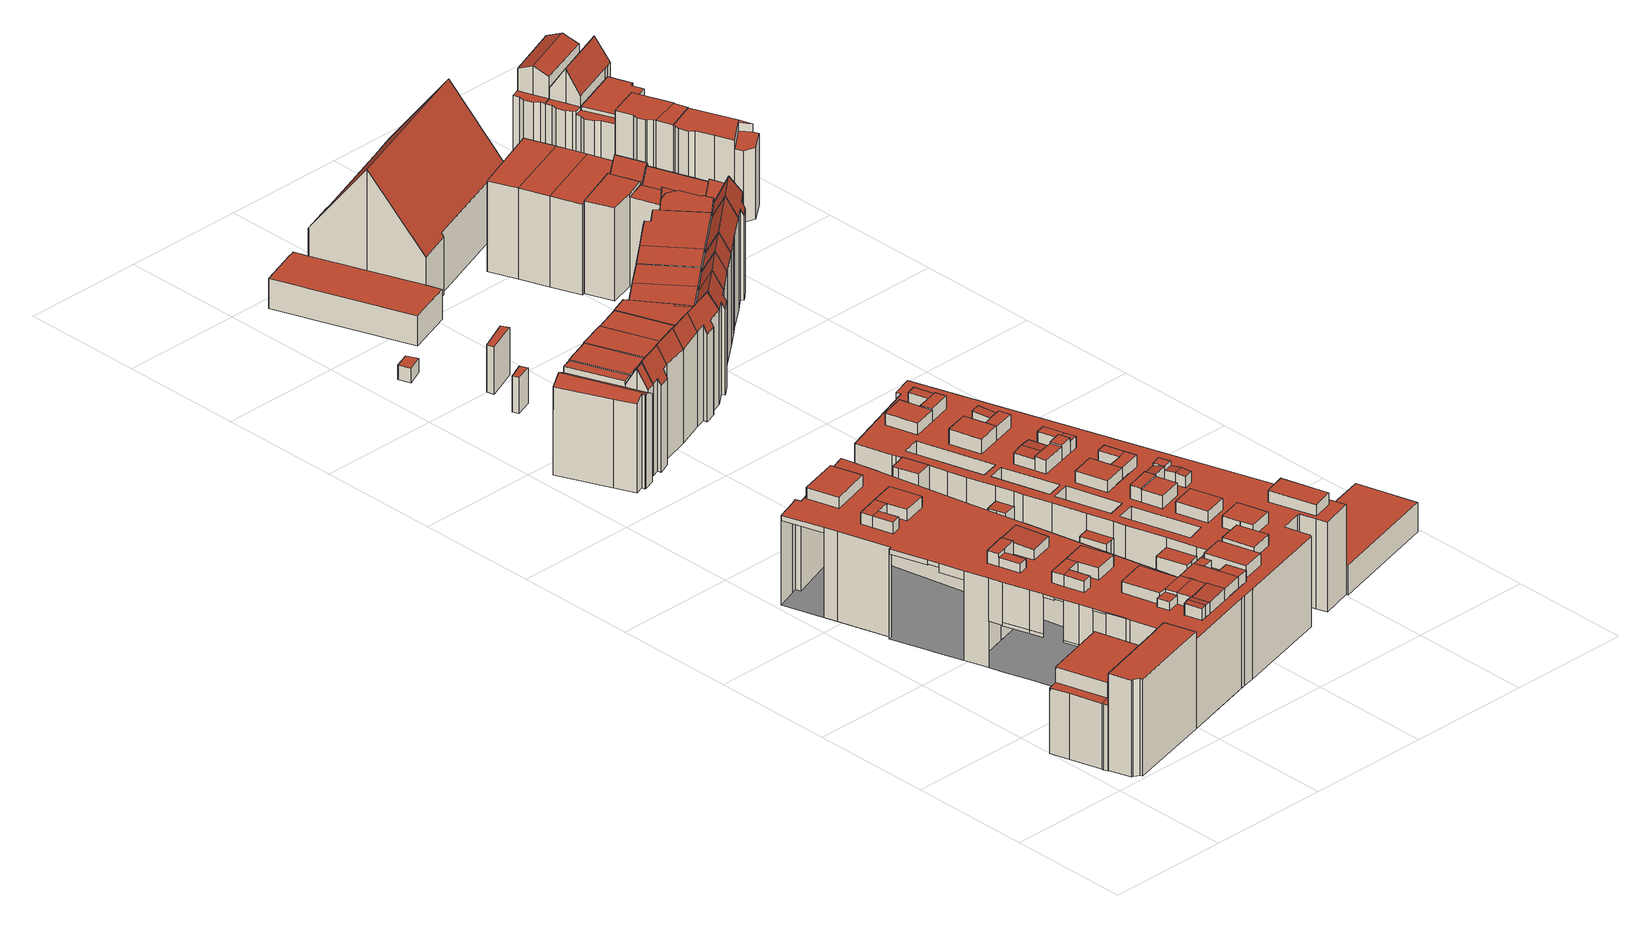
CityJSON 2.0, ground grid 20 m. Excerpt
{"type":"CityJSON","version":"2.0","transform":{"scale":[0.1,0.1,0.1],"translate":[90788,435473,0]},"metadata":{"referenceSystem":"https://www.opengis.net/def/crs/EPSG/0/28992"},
"CityObjects":{
"building1":{"type":"Building","attributes":{"TerrainHeight":3.28,"bron_tex":"UltraCAM-X 10cm juni 2008","voll_tex":"complete","bron_geo":"Lidar 15-30 punten - nov. 2008","status":"1"},"geometry":[{"type":"MultiSurface","lod":"2","boundaries":[[[0,1,2,3]],[[4,5,6,7,8,9]],[[10,11,12,13,14]],[[15,16,17,18,19,20]],[[1,0,21,22]],[[0,3,5,4]],[[2,1,11,10]],[[4,9,23,24]],[[8,7,25,26]],[[7,6,27,25]],[[28,29,30,31]],[[29,28,9,8]],[[12,11,32,33]],[[14,13,20,19]],[[13,12,15,20]]],"semantics":{"surfaces":[{"type":"RoofSurface"},{"type":"GroundSurface"},{"type":"WallSurface"}],"values":[0,0,0,1,2,2,2,2,2,2,2,2,2,2,2]}}]},
"building2":{"type":"Building","attributes":{"TerrainHeight":3.28,"bron_tex":"UltraCAM-X 10cm juni 2008","voll_tex":"complete","bron_geo":"Lidar 15-30 punten - nov. 2008","status":"1"},"geometry":[{"type":"MultiSurface","lod":"2","boundaries":[[[3,2,34,35]],[[36,6,5,37]],[[38,39,10,14,40,41]],[[42,43,44,45,46,47,48,49,50,51]],[[18,52,53,54,55,56,57,58,19]],[[3,35,37,5]],[[34,2,10,39]],[[6,36,59,27]],[[60,61,62,63]],[[38,41,58,57]],[[41,40,64,58]],[[40,14,19,64]],[[44,43,39,38]],[[43,42,35,34]],[[42,51,36,37]],[[51,50,65,66]],[[50,49,61,60]],[[49,48,53,52]],[[48,47,54,53]],[[47,46,55,54]],[[46,45,56,55]],[[45,44,57,56]]],"semantics":{"surfaces":[{"type":"RoofSurface"},{"type":"GroundSurface"},{"type":"WallSurface"}],"values":[0,0,0,0,1,2,2,2,2,2,2,2,2,2,2,2,2,2,2,2,2,2]}}]},
"building3":{"type":"Building","attributes":{"TerrainHeight":0.91,"bron_tex":"UltraCAM-X 10cm juni 2008","voll_tex":"complete","bron_geo":"Lidar 15-30 punten - nov. 2008","status":"1"},"geometry":[{"type":"MultiSurface","lod":"2","boundaries":[[[67,68,69,70,71,72,73]],[[74,67,73,75,76,77]],[[78,79,80,81]],[[82,83,84,85]],[[83,86,87,84]],[[88,89,90,91,92,93,94,95,96,97]],[[78,81,88,97]],[[80,79,82,85]],[[79,78,74,77]],[[98,67,99,100]],[[68,98,100,101]],[[73,72,92,102]],[[72,71,93,92]],[[71,70,94,93]],[[70,69,95,94]],[[69,68,96,95]],[[67,74,103,99]],[[76,75,91,90]],[[75,73,102,91]],[[83,82,77,104]],[[87,86,90,89]],[[86,83,104,76]]],"semantics":{"surfaces":[{"type":"RoofSurface"},{"type":"GroundSurface"},{"type":"WallSurface"}],"values":[0,0,0,0,0,1,2,2,2,2,2,2,2,2,2,2,2,2,2,2,2,2]}}]},
"building4":{"type":"Building","attributes":{"TerrainHeight":3.38,"bron_tex":"UltraCAM-X 10cm juni 2008","voll_tex":"complete","bron_geo":"Lidar 15-30 punten - nov. 2008","status":"1"},"geometry":[{"type":"MultiSurface","lod":"2","boundaries":[[[105,106,107,108]],[[109,110,111,112]],[[113,114,115,116,117]],[[118,119,120,121,122]],[[123,124,125,119,118]],[[124,126,127,125]],[[128,129,130,131]],[[132,133,134,135]],[[136,137,138,139,140]],[[141,142,143,144,145]],[[146,147,148,149]],[[150,151,152,153]],[[154,155,156,157,158]],[[159,160,161,155,154]],[[160,162,163,161]],[[164,165,166,167,168]],[[169,170,171,172,173]],[[174,175,176,177]],[[178,179,180,181]],[[182,183,184,185,186,187]],[[185,184,188,189]],[[190,191,192,193]],[[194,195,191,190]],[[196,197,198,199]],[[200,193,201,202]],[[203,200,202,182,204]],[[205,206,207,208,209]],[[210,211,212,213]],[[211,214,215,212]],[[216,217,218,219]],[[220,221,217,222]],[[223,224,225,226]],[[227,228,229,230]],[[231,232,233,234,235]],[[234,233,236,237,238]],[[239,238,237,240]],[[241,242,243,244,245,246]],[[247,248,249,250]],[[250,249,251,252]],[[253,254,255,256]],[[257,258,259,260]],[[261,262,263,264]],[[265,261,264,266]],[[267,268,204,269]],[[270,271,272,273,274]],[[275,276,277,278,279]],[[280,281,282,283]],[[284,285,286,287]],[[288,289,290,291]],[[292,293,294,295]],[[296,297,298,299,300]],[[301,302,303,304]],[[305,306,305,307]],[[308,309,310,309]],[[26,25,27,25]],[[311,312,313,314,315,316]],[[317,318,319,320,321,322,323,324,325]],[[326,327,328,329,330,331,332,333,334,335,336,337,338,339,340,341,342,343,344,345,346,347,348,349,350,351,352,353,354,355,356,357,358,359,360,361,362,363,364,365,366,367,368,369,370,371,372,373,374,375,376,377,378,379,380,381,382,383,384,385,386,387,388,389,390,391,392,393,394,395,396,397,398,399,400,401,402,403,396,395,404,389,388,405,382,381,406,375,374,367,366,407,364,363,360,359,356,355,352,351,408,349,348,409,410,411,412,413,410,409,414,415,416,347,346,417,344,343,418,341,340,419,420,421,422,423,424,425,426,427,428,429,430,431,336,335,432,433,434,435,436,333,332,437,438,439,440,441,330,329,442,443,444,445,446,447,448,449,450,31,30,451,452,453,63,62,454,455,456,457,458,459,460,461,462,463,464,465,466,467,468,469,470,471,472,473,474,475,476,477,478,479,480,481,482,483,484,485,486,487,488,489,490,491,492,493,494,495,496,497,498,499,500,501,502,503,504,505,502,501,506,495,494,507,508,509,510,511,512,513,514,515,516]],[[517,518,519,520,521,522]],[[523,524,525,526,527,528,529,530,531,532,52,18,17,16,533,534,535,536,537,538,539,540,541,542,543,544,545,546,547,548,549,550,551,552,553,554,555,556,557,558,559,560,561,562,563,564,565,566,567,568,569,570,571,572,573,574,575,576,577,578,579,580]],[[132,135,411,410]],[[135,134,412,411]],[[134,133,413,412]],[[133,132,410,413]],[[136,140,581,582]],[[140,139,331,330]],[[139,138,332,331]],[[138,137,437,332]],[[141,145,582,583]],[[145,144,137,136]],[[144,143,438,437]],[[143,142,146,149]],[[142,141,441,584]],[[149,148,439,438]],[[148,147,440,439]],[[147,146,584,440]],[[113,117,317,325]],[[116,115,565,564]],[[115,114,585,565]],[[114,113,566,585]],[[118,122,333,586]],[[122,121,334,333]],[[121,120,335,334]],[[120,119,432,335]],[[123,118,586,436]],[[119,125,433,432]],[[124,123,436,587]],[[125,127,434,433]],[[127,126,435,434]],[[126,124,587,435]],[[150,153,408,351]],[[153,152,349,408]],[[152,151,350,349]],[[151,150,351,350]],[[154,158,501,588]],[[158,157,506,501]],[[157,156,495,506]],[[156,155,496,495]],[[159,154,588,500]],[[155,161,497,496]],[[160,159,500,589]],[[161,163,498,497]],[[163,162,499,498]],[[162,160,589,499]],[[164,168,375,406]],[[168,167,376,375]],[[167,166,170,169]],[[166,165,381,590]],[[165,164,406,381]],[[169,173,377,376]],[[173,172,176,175]],[[172,171,591,592]],[[171,170,590,380]],[[174,177,379,378]],[[177,176,592,593]],[[175,174,378,377]],[[178,181,594,595]],[[181,180,340,339]],[[180,179,419,340]],[[182,187,595,596]],[[187,186,179,178]],[[186,185,420,419]],[[184,183,597,598]],[[599,182,596,600]],[[185,189,421,420]],[[189,188,422,421]],[[188,184,598,601]],[[190,193,602,603]],[[193,192,197,196]],[[192,191,604,605]],[[194,190,603,606]],[[191,195,607,604]],[[195,194,425,424]],[[608,199,201]],[[199,198,183,201]],[[198,197,609,423]],[[202,599,600,610]],[[608,193,196]],[[193,200,427,426]],[[204,182,338,337]],[[182,202,610,596]],[[200,203,208,207]],[[205,209,430,429]],[[207,206,428,427]],[[206,205,429,428]],[[611,212,612,613]],[[213,611,614,615]],[[211,210,616,617]],[[212,215,618,612]],[[215,214,399,398]],[[214,211,617,619]],[[216,219,397,620]],[[219,218,615,397]],[[218,217,210,213]],[[216,222,217]],[[220,222,620,621]],[[217,221,401,400]],[[221,622,225]],[[223,226,621,396]],[[226,622,220]],[[225,224,227,230]],[[224,223,396,623]],[[230,229,402,401]],[[229,228,403,402]],[[228,227,623,403]],[[231,235,389,404]],[[235,234,390,389]],[[233,232,624,625]],[[232,231,404,395]],[[234,238,391,390]],[[237,236,394,626]],[[236,233,625,627]],[[239,240,393,392]],[[240,237,626,393]],[[238,239,392,391]],[[241,246,348,347]],[[246,245,409,348]],[[245,244,414,409]],[[244,243,415,414]],[[243,242,416,415]],[[242,241,347,416]],[[247,250,628,405]],[[248,247,405,629]],[[250,252,382,628]],[[252,251,383,382]],[[630,256,251,249]],[[253,630,249,248]],[[255,254,388,631]],[[254,253,629,388]],[[257,260,384,383]],[[260,259,262,261]],[[259,258,631,632]],[[258,257,256,255]],[[264,263,387,633]],[[263,262,632,387]],[[265,266,386,385]],[[266,264,633,386]],[[261,265,385,384]],[[267,269,336,431]],[[269,204,337,336]],[[203,268,209,208]],[[268,267,431,430]],[[270,274,368,367]],[[274,273,369,368]],[[272,271,634,635]],[[271,270,367,374]],[[275,279,370,369]],[[279,278,282,281]],[[278,277,373,636]],[[277,276,635,637]],[[276,275,273,272]],[[280,283,372,371]],[[283,282,636,372]],[[281,280,371,370]],[[284,287,342,341]],[[287,286,343,342]],[[286,285,418,343]],[[285,284,341,418]],[[288,291,504,503]],[[291,290,505,504]],[[290,289,502,505]],[[289,288,503,502]],[[292,295,346,345]],[[295,294,417,346]],[[294,293,344,417]],[[293,292,345,344]],[[297,296,562,561]],[[300,299,638,559]],[[299,298,560,638]],[[298,297,561,560]],[[307,305,639,640]],[[305,306,641,639]],[[310,309,642,643]],[[309,308,644,642]],[[315,314,645,557]],[[314,313,558,645]],[[312,311,646,555]],[[311,316,556,646]],[[316,315,557,556]],[[320,319,647,570]],[[319,318,571,647]],[[325,324,567,566]],[[324,323,568,567]],[[323,322,569,568]],[[322,321,648,569]],[[321,320,570,648]],[[514,513,649,543]],[[513,512,544,649]],[[512,511,545,544]],[[511,510,546,545]],[[510,509,547,546]],[[509,508,548,547]],[[508,507,549,548]],[[507,494,550,549]],[[494,493,650,550]],[[493,492,551,650]],[[492,491,552,551]],[[491,490,553,552]],[[490,489,554,553]],[[489,488,555,554]],[[488,487,313,312]],[[487,486,651,558]],[[486,485,559,651]],[[485,484,296,300]],[[484,483,563,562]],[[483,482,652,563]],[[482,481,564,652]],[[481,480,117,116]],[[480,479,318,317]],[[479,478,653,571]],[[478,477,572,653]],[[476,475,576,575]],[[475,474,654,576]],[[474,473,577,654]],[[473,472,578,577]],[[472,471,579,578]],[[471,470,580,579]],[[470,469,523,580]],[[469,468,655,523]],[[468,467,524,655]],[[466,465,526,525]],[[465,464,656,526]],[[464,463,527,656]],[[463,462,657,527]],[[462,461,528,657]],[[461,460,658,528]],[[460,459,529,658]],[[459,458,530,529]],[[458,457,531,530]],[[457,456,659,531]],[[456,455,532,659]],[[455,454,660,532]],[[454,62,52,660]],[[453,452,27,59]],[[452,451,25,27]],[[451,30,26,25]],[[31,450,661,662]],[[450,449,309,310]],[[449,448,308,309]],[[448,447,663,664]],[[447,446,665,666]],[[446,445,305,307]],[[445,444,306,305]],[[444,443,667,668]],[[443,442,538,537]],[[442,329,669,670]],[[329,328,671,672]],[[328,327,673,674]],[[327,326,542,541]],[[326,516,675,542]],[[516,515,676,675]],[[515,514,677,678]],[[330,441,583,581]],[[426,425,606,602]],[[424,609,605,607]],[[423,422,601,597]],[[339,338,596,594]],[[365,364,110,109]],[[364,407,111,110]],[[407,366,112,111]],[[366,365,109,112]],[[374,373,637,634]],[[362,361,129,128]],[[361,360,130,129]],[[360,363,131,130]],[[363,362,128,131]],[[380,379,593,591]],[[358,357,303,302]],[[357,356,304,303]],[[356,359,301,304]],[[359,358,302,301]],[[354,353,106,105]],[[353,352,107,106]],[[352,355,108,107]],[[355,354,105,108]],[[395,394,627,624]],[[400,399,619,616]],[[398,614,613,618]],[[66,65,63,453]],[[520,519,679,574]],[[519,518,575,679]],[[518,517,477,476]],[[517,522,573,572]],[[522,521,680,573]],[[521,520,574,680]]],"semantics":{"surfaces":[{"type":"RoofSurface"},{"type":"GroundSurface"},{"type":"WallSurface"}],"values":[0,0,0,0,0,0,0,0,0,0,0,0,0,0,0,0,0,0,0,0,0,0,0,0,0,0,0,0,0,0,0,0,0,0,0,0,0,0,0,0,0,0,0,0,0,0,0,0,0,0,0,0,0,0,0,0,0,0,0,1,2,2,2,2,2,2,2,2,2,2,2,2,2,2,2,2,2,2,2,2,2,2,2,2,2,2,2,2,2,2,2,2,2,2,2,2,2,2,2,2,2,2,2,2,2,2,2,2,2,2,2,2,2,2,2,2,2,2,2,2,2,2,2,2,2,2,2,2,2,2,2,2,2,2,2,2,2,2,2,2,2,2,2,2,2,2,2,2,2,2,2,2,2,2,2,2,2,2,2,2,2,2,2,2,2,2,2,2,2,2,2,2,2,2,2,2,2,2,2,2,2,2,2,2,2,2,2,2,2,2,2,2,2,2,2,2,2,2,2,2,2,2,2,2,2,2,2,2,2,2,2,2,2,2,2,2,2,2,2,2,2,2,2,2,2,2,2,2,2,2,2,2,2,2,2,2,2,2,2,2,2,2,2,2,2,2,2,2,2,2,2,2,2,2,2,2,2,2,2,2,2,2,2,2,2,2,2,2,2,2,2,2,2,2,2,2,2,2,2,2,2,2,2,2,2,2,2,2,2,2,2,2,2,2,2,2,2,2,2,2,2,2,2,2,2,2,2,2,2,2,2,2,2,2,2,2,2,2,2,2,2,2,2,2,2,2,2,2,2,2,2,2,2,2,2,2,2,2,2,2,2,2,2,2,2]}}]},
"building5":{"type":"Building","attributes":{"TerrainHeight":0.67,"bron_tex":"UltraCAM-X 10cm juni 2008","voll_tex":"complete","bron_geo":"Lidar 15-30 punten - nov. 2008","status":"1"},"geometry":[{"type":"MultiSurface","lod":"2","boundaries":[[[681,682,683,684,685]],[[686,687,688,689]],[[687,690,691,692,693,694,695,688]],[[88,696,697,698,699,700,701,702,89]],[[681,685,696,88]],[[685,684,697,696]],[[683,682,686,689]],[[682,681,81,80]],[[687,686,85,84]],[[695,694,699,698]],[[694,693,700,699]],[[693,692,701,700]],[[692,691,702,701]],[[691,690,89,702]],[[690,687,84,87]]],"semantics":{"surfaces":[{"type":"RoofSurface"},{"type":"GroundSurface"},{"type":"WallSurface"}],"values":[0,0,0,1,2,2,2,2,2,2,2,2,2,2,2]}}]},
"building6":{"type":"Building","attributes":{"TerrainHeight":-0.2,"bron_tex":"UltraCAM-X 10cm juni 2008","voll_tex":"complete","bron_geo":"Lidar 15-30 punten - nov. 2008","status":"1"},"geometry":[{"type":"MultiSurface","lod":"2","boundaries":[[[703,704,705,706]],[[707,708,709,710]],[[703,706,709,708]],[[706,705,710,709]],[[705,704,707,710]],[[704,703,708,707]]],"semantics":{"surfaces":[{"type":"RoofSurface"},{"type":"GroundSurface"},{"type":"WallSurface"}],"values":[0,1,2,2,2,2]}}]},
"building7":{"type":"Building","attributes":{"TerrainHeight":0.56,"bron_tex":"UltraCAM-X 10cm juni 2008","voll_tex":"complete","bron_geo":"Lidar 15-30 punten - nov. 2008","status":"1"},"geometry":[{"type":"MultiSurface","lod":"2","boundaries":[[[711,712,713,714]],[[715,716,717,718]],[[716,719,720,717]],[[697,721,722,698]],[[711,714,721,697]],[[714,713,723,724]],[[713,712,715,718]],[[712,711,684,683]],[[718,717,725,726]],[[716,715,689,688]],[[717,720,727,725]],[[720,719,698,722]],[[719,716,688,695]]],"semantics":{"surfaces":[{"type":"RoofSurface"},{"type":"GroundSurface"},{"type":"WallSurface"}],"values":[0,0,0,1,2,2,2,2,2,2,2,2,2]}}]},
"building8":{"type":"Building","attributes":{"TerrainHeight":0.56,"bron_tex":"UltraCAM-X 10cm juni 2008","voll_tex":"complete","bron_geo":"Lidar 15-30 punten - nov. 2008","status":"1"},"geometry":[{"type":"MultiSurface","lod":"2","boundaries":[[[728,729,730,731]],[[732,733,734,735]],[[728,731,734,733]],[[731,730,735,734]],[[730,729,732,735]],[[729,728,733,732]]],"semantics":{"surfaces":[{"type":"RoofSurface"},{"type":"GroundSurface"},{"type":"WallSurface"}],"values":[0,1,2,2,2,2]}}]},
"building9":{"type":"Building","attributes":{"TerrainHeight":0.33,"bron_tex":"UltraCAM-X 10cm juni 2008","voll_tex":"complete","bron_geo":"Lidar 15-30 punten - nov. 2008","status":"1"},"geometry":[{"type":"MultiSurface","lod":"2","boundaries":[[[736,737,738,739]],[[740,741,742,743]],[[736,739,742,741]],[[739,738,743,742]],[[738,737,740,743]],[[737,736,741,740]]],"semantics":{"surfaces":[{"type":"RoofSurface"},{"type":"GroundSurface"},{"type":"WallSurface"}],"values":[0,1,2,2,2,2]}}]},
"building10":{"type":"Building","attributes":{"TerrainHeight":0.66,"bron_tex":"UltraCAM-X 10cm juni 2008","voll_tex":"complete","bron_geo":"Lidar 15-30 punten - nov. 2008","status":"1"},"geometry":[{"type":"MultiSurface","lod":"2","boundaries":[[[724,723,744,745]],[[726,725,746,747]],[[725,727,748,746]],[[749,750,722,721]],[[724,745,749,721]],[[744,723,726,747]],[[748,727,722,750]]],"semantics":{"surfaces":[{"type":"RoofSurface"},{"type":"GroundSurface"},{"type":"WallSurface"}],"values":[0,0,0,1,2,2,2]}}]},
"building11":{"type":"Building","attributes":{"TerrainHeight":0.63,"bron_tex":"UltraCAM-X 10cm juni 2008","voll_tex":"complete","bron_geo":"Lidar 15-30 punten - nov. 2008","status":"1"},"geometry":[{"type":"MultiSurface","lod":"2","boundaries":[[[751,752,753]],[[754,755,756,757,758,759,760]],[[761,746,762,763]],[[746,748,764,765,766,767,768,762]],[[769,770,771,772,773,774,775,776,750,749,777]],[[754,760,777,749]],[[760,759,769,777]],[[759,758,751,753]],[[756,755,761,763]],[[755,754,745,744]],[[761,747,746]],[[768,767,773,772]],[[767,766,774,773]],[[766,765,775,774]],[[765,764,776,775]],[[764,748,750,776]]],"semantics":{"surfaces":[{"type":"RoofSurface"},{"type":"GroundSurface"},{"type":"WallSurface"}],"values":[0,0,0,0,1,2,2,2,2,2,2,2,2,2,2,2]}}]},
"building12":{"type":"Building","attributes":{"TerrainHeight":0.61,"bron_tex":"UltraCAM-X 10cm juni 2008","voll_tex":"complete","bron_geo":"Lidar 15-30 punten - nov. 2008","status":"1"},"geometry":[{"type":"MultiSurface","lod":"2","boundaries":[[[753,752,751,778,779,780]],[[758,757,756,781]],[[762,768,782]],[[763,762,782,783]],[[784,785,786,787,788,789,790,791]],[[792,784,791,793]],[[794,795,796,797,798,799,772,771,770,769]],[[758,781,778,751]],[[781,756,763,783]],[[782,800,801]],[[802,768,785]],[[783,782,801,792]],[[790,803,791]],[[790,789,796,795]],[[789,788,797,796]],[[788,787,798,797]],[[787,786,799,798]],[[786,785,772,799]],[[802,784,804]],[[784,800,804]],[[753,780,794,769]],[[779,778,792,793]]],"semantics":{"surfaces":[{"type":"RoofSurface"},{"type":"GroundSurface"},{"type":"WallSurface"}],"values":[0,0,0,0,0,0,1,2,2,2,2,2,2,2,2,2,2,2,2,2,2,2]}}]},
"building13":{"type":"Building","attributes":{"TerrainHeight":0.63,"bron_tex":"UltraCAM-X 10cm juni 2008","voll_tex":"complete","bron_geo":"Lidar 15-30 punten - nov. 2008","status":"1"},"geometry":[{"type":"MultiSurface","lod":"2","boundaries":[[[780,779,805,806]],[[791,803,807,808]],[[793,791,808,809]],[[810,811,795,794]],[[807,803,795,811]],[[780,806,810,794]],[[805,779,793,809]]],"semantics":{"surfaces":[{"type":"RoofSurface"},{"type":"GroundSurface"},{"type":"WallSurface"}],"values":[0,0,0,1,2,2,2]}}]},
"building14":{"type":"Building","attributes":{"TerrainHeight":3.37,"bron_tex":"UltraCAM-X 10cm juni 2008","voll_tex":"complete","bron_geo":"Lidar 15-30 punten - nov. 2008","status":"1"},"geometry":[{"type":"MultiSurface","lod":"2","boundaries":[[[812,813,814,815,816,817,818]],[[524,819,820,821,822,823,525]],[[467,466,525,524]],[[812,818,819,524]],[[818,817,820,819]],[[817,816,821,820]],[[816,815,822,821]],[[815,814,823,822]],[[814,813,525,823]]],"semantics":{"surfaces":[{"type":"RoofSurface"},{"type":"GroundSurface"},{"type":"WallSurface"}],"values":[0,1,2,2,2,2,2,2,2]}}]},
"building15":{"type":"Building","attributes":{"TerrainHeight":-0.16,"bron_tex":"UltraCAM-X 10cm juni 2008","voll_tex":"complete","bron_geo":"Lidar 15-30 punten - nov. 2008","status":"1"},"geometry":[{"type":"MultiSurface","lod":"2","boundaries":[[[824,825,826,827,828,829,830,831]],[[832,833,834,835,836,837,838,839]],[[840,832,839,841,842,843,844,845]],[[846,847,848,849,850,851,852,853,854,855,856,857,858,859,860,861,862,863]],[[839,838,853,864]],[[838,837,854,853]],[[837,836,855,854]],[[836,835,856,855]],[[835,834,857,856]],[[834,833,858,857]],[[833,832,865,827]],[[840,845,848,847]],[[845,844,849,848]],[[844,843,850,849]],[[843,842,851,850]],[[842,841,852,851]],[[841,839,864,852]],[[832,840,828,865]],[[824,831,862,861]],[[831,830,863,862]],[[830,829,846,863]],[[829,828,847,846]],[[827,826,859,858]],[[826,825,860,859]],[[825,824,861,860]]],"semantics":{"surfaces":[{"type":"RoofSurface"},{"type":"GroundSurface"},{"type":"WallSurface"}],"values":[0,0,0,1,2,2,2,2,2,2,2,2,2,2,2,2,2,2,2,2,2,2,2,2,2]}}]},
"building16":{"type":"Building","attributes":{"TerrainHeight":0.52,"bron_tex":"UltraCAM-X 10cm juni 2008","voll_tex":"complete","bron_geo":"Lidar 15-30 punten - nov. 2008","status":"1"},"geometry":[{"type":"MultiSurface","lod":"2","boundaries":[[[866,867,868,869]],[[870,871,872,873]],[[874,870,873,875]],[[876,877,811,810]],[[872,871,811,877]],[[871,870,808,807]],[[870,874,809,808]],[[866,869,876,810]],[[868,867,874,875]],[[867,866,806,805]]],"semantics":{"surfaces":[{"type":"RoofSurface"},{"type":"GroundSurface"},{"type":"WallSurface"}],"values":[0,0,0,1,2,2,2,2,2,2]}}]},
"building17":{"type":"Building","attributes":{"TerrainHeight":0.45,"bron_tex":"UltraCAM-X 10cm juni 2008","voll_tex":"complete","bron_geo":"Lidar 15-30 punten - nov. 2008","status":"1"},"geometry":[{"type":"MultiSurface","lod":"2","boundaries":[[[869,868,878,879,880,881,882,883]],[[884,885,886,887,888,889]],[[890,884,889,891]],[[892,893,894,895,877,876,896,897,898,899]],[[889,888,900,901]],[[888,887,894,893]],[[887,886,895,894]],[[886,885,877,895]],[[885,884,873,872]],[[891,889,901,902]],[[884,890,875,873]],[[869,883,896,876]],[[883,882,897,896]],[[882,881,898,897]],[[881,880,899,898]],[[880,879,892,899]],[[879,878,903,904]],[[878,868,890,891]]],"semantics":{"surfaces":[{"type":"RoofSurface"},{"type":"GroundSurface"},{"type":"WallSurface"}],"values":[0,0,0,1,2,2,2,2,2,2,2,2,2,2,2,2,2,2]}}]},
"building18":{"type":"Building","attributes":{"TerrainHeight":0.44,"bron_tex":"UltraCAM-X 10cm juni 2008","voll_tex":"complete","bron_geo":"Lidar 15-30 punten - nov. 2008","status":"1"},"geometry":[{"type":"MultiSurface","lod":"2","boundaries":[[[905,906,907,908]],[[909,910,911,912]],[[905,908,911,910]],[[908,907,912,911]],[[906,905,910,909]]],"semantics":{"surfaces":[{"type":"RoofSurface"},{"type":"GroundSurface"},{"type":"WallSurface"}],"values":[0,1,2,2,2]}}]},
"building19":{"type":"Building","attributes":{"TerrainHeight":0.46,"bron_tex":"UltraCAM-X 10cm juni 2008","voll_tex":"complete","bron_geo":"Lidar 15-30 punten - nov. 2008","status":"1"},"geometry":[{"type":"MultiSurface","lod":"2","boundaries":[[[907,906,913,914]],[[909,912,915,916]],[[907,914,915,912]],[[913,906,909,916]]],"semantics":{"surfaces":[{"type":"RoofSurface"},{"type":"GroundSurface"},{"type":"WallSurface"}],"values":[0,1,2,2]}}]},
"building20":{"type":"Building","attributes":{"TerrainHeight":0.47,"bron_tex":"UltraCAM-X 10cm juni 2008","voll_tex":"complete","bron_geo":"Lidar 15-30 punten - nov. 2008","status":"1"},"geometry":[{"type":"MultiSurface","lod":"2","boundaries":[[[914,913,917,918,919,920]],[[916,915,921,922,923]],[[914,920,921,915]],[[920,919,924,921]],[[919,918,922,924]],[[918,917,923,922]],[[917,913,916,923]]],"semantics":{"surfaces":[{"type":"RoofSurface"},{"type":"GroundSurface"},{"type":"WallSurface"}],"values":[0,1,2,2,2,2,2]}}]},
"building21":{"type":"Building","attributes":{"TerrainHeight":0.47,"bron_tex":"UltraCAM-X 10cm juni 2008","voll_tex":"complete","bron_geo":"Lidar 15-30 punten - nov. 2008","status":"1"},"geometry":[{"type":"MultiSurface","lod":"2","boundaries":[[[925,926,927,928,929]],[[930,931,932,933]],[[931,934,935,932]],[[922,921,936,937,938]],[[931,930,921,939]],[[930,933,936,921]],[[933,932,940,941]],[[934,931,939,924]],[[932,935,942,940]],[[926,925,924,922]],[[925,929,935,934]],[[929,928,943,944]],[[928,927,938,937]],[[927,926,922,938]]],"semantics":{"surfaces":[{"type":"RoofSurface"},{"type":"GroundSurface"},{"type":"WallSurface"}],"values":[0,0,0,1,2,2,2,2,2,2,2,2,2,2]}}]},
"building22":{"type":"Building","attributes":{"TerrainHeight":0.56,"bron_tex":"UltraCAM-X 10cm juni 2008","voll_tex":"complete","bron_geo":"Lidar 15-30 punten - nov. 2008","status":"1"},"geometry":[{"type":"MultiSurface","lod":"2","boundaries":[[[904,903,945,946,947,948,949,950]],[[951,952,953,954]],[[955,951,954,956,957,958,959,960,961]],[[901,900,962,963,964,965,966,967,968]],[[902,901,968,969]],[[970,971,972,973,974,975,976,977,978,979,980,981,982,893,892,983,984,985]],[[952,951,986,987]],[[951,955,988,986]],[[955,961,972,971]],[[961,960,973,972]],[[960,959,974,973]],[[959,958,975,974]],[[958,957,976,975]],[[957,956,977,976]],[[989,967,956,954]],[[968,989,954,990]],[[967,966,978,977]],[[966,965,979,978]],[[965,964,980,979]],[[964,963,981,980]],[[963,962,982,981]],[[962,900,893,982]],[[969,968,990,953]],[[904,950,983,892]],[[950,949,991,992]],[[949,948,993,991]],[[948,947,994,993]],[[947,946,995,994]],[[946,945,953,952]],[[945,903,902,969]]],"semantics":{"surfaces":[{"type":"RoofSurface"},{"type":"GroundSurface"},{"type":"WallSurface"}],"values":[0,0,0,0,0,1,2,2,2,2,2,2,2,2,2,2,2,2,2,2,2,2,2,2,2,2,2,2,2,2]}}]},
"building23":{"type":"Building","attributes":{"TerrainHeight":1.01,"bron_tex":"UltraCAM-X 10cm juni 2008","voll_tex":"complete","bron_geo":"Lidar 15-30 punten - nov. 2008","status":"1"},"geometry":[{"type":"MultiSurface","lod":"2","boundaries":[[[992,991,993,994,995,996]],[[944,943,997]],[[943,998,999,1000,997]],[[941,940,986,988]],[[940,942,987,986]],[[937,936,971,970,985,984,983,1001]],[[941,988,971,936]],[[992,996,1000,999]],[[996,995,987,1002]],[[944,997,1003,942]],[[997,1000,1002,1003]],[[999,998,1001,983]],[[998,943,937,1001]]],"semantics":{"surfaces":[{"type":"RoofSurface"},{"type":"GroundSurface"},{"type":"WallSurface"}],"values":[0,0,0,0,0,1,2,2,2,2,2,2,2]}}]},
"building24":{"type":"Building","attributes":{"TerrainHeight":2.29,"bron_tex":"UltraCAM-X 10cm juni 2008","voll_tex":"complete","bron_geo":"Lidar 15-30 punten - nov. 2008","status":"1"},"geometry":[{"type":"MultiSurface","lod":"2","boundaries":[[[1004,1005,1006,1007,1008]],[[1009,1010,1011,1012,1013,1014,1004,1008,1015,1016]],[[1017,1018,1019,1020,1021,1022,1023,1024,1025,1026,1027]],[[1006,1005,1028,1029]],[[1005,1004,1030,1021]],[[1009,1016,1031,1027]],[[1016,1015,1017,1031]],[[1015,1008,1018,1017]],[[1004,1014,1022,1030]],[[1014,1013,1023,1022]],[[1013,1012,1024,1023]],[[1012,1011,1025,1024]],[[1011,1010,1026,1025]],[[1010,1009,1027,1026]]],"semantics":{"surfaces":[{"type":"RoofSurface"},{"type":"GroundSurface"},{"type":"WallSurface"}],"values":[0,0,1,2,2,2,2,2,2,2,2,2,2,2]}}]},
"building25":{"type":"Building","attributes":{"TerrainHeight":2.46,"bron_tex":"UltraCAM-X 10cm juni 2008","voll_tex":"complete","bron_geo":"Lidar 15-30 punten - nov. 2008","status":"1"},"geometry":[{"type":"MultiSurface","lod":"2","boundaries":[[[1032,1033,1034]],[[1035,1036,1037,1038,1039,1040]],[[1034,1029,1028,1041,1042,1043,1044,1045,1046,1032]],[[1020,1047,1048,1049,1050,1051,1052,1053,1054,1021]],[[1033,1032,1040,1039]],[[1038,1037,1048,1047]],[[1037,1036,1049,1048]],[[1036,1035,1055,1049]],[[1042,1041,1054,1053]],[[1041,1028,1021,1054]],[[1032,1046,1035,1040]],[[1046,1045,1050,1055]],[[1045,1044,1051,1050]],[[1044,1043,1052,1051]],[[1043,1042,1053,1052]]],"semantics":{"surfaces":[{"type":"RoofSurface"},{"type":"GroundSurface"},{"type":"WallSurface"}],"values":[0,0,0,1,2,2,2,2,2,2,2,2,2,2,2]}}]},
"building26":{"type":"Building","attributes":{"TerrainHeight":2.05,"bron_tex":"UltraCAM-X 10cm juni 2008","voll_tex":"complete","bron_geo":"Lidar 15-30 punten - nov. 2008","status":"1"},"geometry":[{"type":"MultiSurface","lod":"2","boundaries":[[[1056,1057,1058,1059,1060,1061,1062,1063]],[[1064,1065,1066,1067,1068,1069,1070,1071]],[[1072,1073,1074,1075,1076,1077,1078,1017,1027,1079,1080,1081,1082]],[[1062,1061,1027,1031]],[[1061,1060,1079,1027]],[[1060,1059,1080,1079]],[[1059,1058,1081,1080]],[[1058,1057,1082,1081]],[[1057,1056,1072,1082]],[[1071,1070,1074,1083]],[[1070,1069,1075,1074]],[[1069,1068,1076,1075]],[[1068,1067,1077,1076]],[[1067,1066,1078,1077]],[[1066,1065,1017,1078]],[[1065,1064,1031,1017]],[[1064,1071,1063,1062]]],"semantics":{"surfaces":[{"type":"RoofSurface"},{"type":"GroundSurface"},{"type":"WallSurface"}],"values":[0,0,1,2,2,2,2,2,2,2,2,2,2,2,2,2,2]}}]},
"building27":{"type":"Building","attributes":{"TerrainHeight":1.52,"bron_tex":"UltraCAM-X 10cm juni 2008","voll_tex":"complete","bron_geo":"Lidar 15-30 punten - nov. 2008","status":"1"},"geometry":[{"type":"MultiSurface","lod":"2","boundaries":[[[1084,1085,1086,1087,1088,1089,1090,1091]],[[1092,1093,1094,1095]],[[1096,1092,1095,1097]],[[1098,1099,1100,1101,1102,1103,1104,1105]],[[1095,1094,1100,1106]],[[1094,1093,1107,1100]],[[1093,1092,1108,1090]],[[1096,1097,1099,1109]],[[1097,1095,1106,1099]],[[1092,1096,1091,1108]],[[1090,1089,1110,1111]],[[1089,1088,1102,1101]],[[1088,1087,1103,1102]],[[1087,1086,1104,1103]],[[1086,1085,1105,1104]],[[1085,1084,1098,1105]]],"semantics":{"surfaces":[{"type":"RoofSurface"},{"type":"GroundSurface"},{"type":"WallSurface"}],"values":[0,0,0,1,2,2,2,2,2,2,2,2,2,2,2,2]}}]},
"building28":{"type":"Building","attributes":{"TerrainHeight":1.63,"bron_tex":"UltraCAM-X 10cm juni 2008","voll_tex":"complete","bron_geo":"Lidar 15-30 punten - nov. 2008","status":"1"},"geometry":[{"type":"MultiSurface","lod":"2","boundaries":[[[1112,1113,1114,1115]],[[1113,1116,1117,1118,1119,1114]],[[1110,1120,1121,1122,1123,1124,1125,1111]],[[1101,1100,1126,1074,1073,1072,1127,1128,1129,1130]],[[1112,1115,1100,1107]],[[1115,1114,1131,1100]],[[1113,1112,1111,1132]],[[1114,1119,1126,1131]],[[1119,1118,1074,1126]],[[1118,1117,1073,1074]],[[1117,1116,1083,1073]],[[1116,1113,1132,1125]],[[1125,1124,1056,1063]],[[1124,1123,1127,1072]],[[1123,1122,1128,1127]],[[1122,1121,1129,1128]],[[1121,1120,1130,1129]],[[1120,1110,1101,1130]]],"semantics":{"surfaces":[{"type":"RoofSurface"},{"type":"GroundSurface"},{"type":"WallSurface"}],"values":[0,0,0,1,2,2,2,2,2,2,2,2,2,2,2,2,2,2]}}]}
},
"vertices":[
[124,175,136],[17,146,136],[40,64,136],[145,93,136],[124,175,84],[145,93,84],[178,102,84],[166,146,84],[164,153,84],[155,183,84],[40,64,110],[17,146,110],[1,141,110],[10,110,110],[24,59,110],[1,141,0],[155,183,0],[166,146,0],[178,102,0],[24,59,0],[10,110,0],[124,175,132],[17,146,132],[155,183,79],[124,175,79],[166,146,83],[164,153,83],[178,102,83],[155,183,151],[164,153,151],[164,153,150],[155,183,150],[17,146,105],[1,141,105],
[43,54,136],[147,83,136],[181,93,84],[147,83,84],[28,50,110],[43,54,110],[25,56,110],[27,49,110],[147,83,162],[43,54,162],[28,50,162],[39,14,162],[42,14,162],[51,9,162],[52,5,162],[196,42,162],[187,74,162],[181,93,162],[196,42,0],[52,5,0],[51,9,0],[42,14,0],[39,14,0],[28,50,0],[27,49,0],[181,93,83],[187,74,151],[196,42,151],[196,42,150],[187,74,150],[25,56,0],[187,74,161],[181,93,161],
[47,1184,158],[27,1175,147],[63,1089,148],[78,1056,149],[92,1061,157],[94,1056,156],[96,1056,158],[64,1191,148],[114,1062,148],[112,1068,148],[99,1102,148],[64,1191,158],[99,1102,158],[114,1107,158],[81,1197,158],[99,1102,152],[105,1085,184],[120,1090,184],[114,1107,152],[112,1068,152],[126,1073,152],[81,1197,0],[126,1073,0],[112,1068,0],[114,1062,0],[94,1056,0],[92,1061,0],[78,1056,0],[63,1089,0],[27,1175,0],[64,1191,0],[45,1183,157],[47,1184,143],[45,1183,146],[27,1175,108],[96,1056,0],[64,1191,106],[105,1085,148],
[352,356,104],[383,244,104],[413,253,104],[383,364,104],[259,697,110],[293,571,109],[324,579,109],[289,705,110],[262,532,125],[266,518,125],[270,504,125],[292,509,125],[284,538,125],[196,306,169],[201,288,169],[210,254,170],[250,265,170],[236,317,169],[157,296,169],[162,277,169],[178,282,169],[171,244,169],[187,248,169],[297,561,109],[323,468,109],[351,476,109],[325,569,109],[530,236,169],[552,160,169],[586,170,170],[565,246,170],[168,409,170],[173,390,169],[182,357,167],[222,368,167],[208,420,170],[129,398,171],[134,380,171],[150,384,171],[173,390,171],[168,409,171],[134,380,165],[143,346,165],[159,350,165],[150,384,165],[415,307,169],[429,255,169],[469,266,169],[455,318,169],[114,611,169],[119,592,169],[128,559,169],[168,570,169],[154,622,169],[75,600,169],[80,582,169],[96,586,169],[89,548,169],[105,553,169],[316,666,175],[330,614,175],[370,625,175],[365,643,175],[356,677,175],[365,643,173],[370,625,173],[409,635,173],[404,654,173],[388,650,173],[379,683,171],[388,650,168],[404,654,168],[395,687,171],[316,170,168],[321,154,168],[341,159,168],[336,175,168],[280,160,169],[299,89,169],[335,99,169],[327,130,169],[321,154,169],[316,170,169],[356,104,169],[347,135,169],[240,104,170],[248,76,170],[258,78,169],[250,107,169],[230,101,169],[238,73,169],[250,107,168],[258,78,168],[299,89,170],[291,118,170],[244,130,169],[291,118,169],[285,141,169],[239,149,169],[274,158,169],[218,144,164],[224,125,164],[244,130,164],[239,149,164],[225,146,164],[464,379,168],[469,362,170],[485,366,170],[480,383,168],[473,345,168],[489,350,168],[459,397,175],[464,379,175],[480,383,175],[475,402,175],[436,391,171],[441,373,175],[459,397,171],[396,380,173],[401,362,173],[441,373,173],[436,391,173],[401,362,171],[410,328,171],[450,339,171],[441,373,171],[371,466,169],[385,414,169],[425,425,169],[420,443,169],[411,477,169],[464,435,169],[459,454,169],[443,449,169],[434,483,169],[450,487,169],[435,233,169],[443,204,169],[443,203,169],[449,184,169],[489,194,169],[476,244,169],[344,563,168],[353,530,168],[373,535,171],[364,568,171],[394,540,168],[385,574,168],[353,530,173],[358,511,173],[399,522,173],[394,540,173],[394,540,175],[399,522,175],[422,528,175],[417,547,175],[417,547,169],[422,528,169],[438,532,169],[433,551,169],[408,580,169],[424,584,169],[209,207,169],[225,146,169],[257,220,169],[288,767,170],[302,715,169],[342,726,169],[337,745,169],[328,778,170],[337,745,171],[342,726,171],[381,737,171],[376,755,171],[360,751,171],[351,784,169],[360,751,169],[376,755,169],[367,789,169],[345,178,170],[363,111,170],[402,121,170],[384,188,170],[68,703,169],[82,651,169],[148,670,169],[134,721,169],[394,191,169],[408,140,169],[447,151,169],[433,201,169],[324,395,122],[305,390,122],[317,347,122],[329,350,122],[336,352,122],[355,468,106],[324,459,106],[349,370,106],[379,378,106],[121,304,83],[108,345,83],[127,283,83],[136,250,83],[143,226,83],[149,205,83],[358,216,134],[372,220,134],[359,268,134],[357,268,134],[331,261,134],[345,212,134],[284,538,89],[271,584,89],[262,581,89],[244,576,89],[245,572,89],[253,545,89],[256,532,89],[257,531,89],[262,532,89],[61,524,150],[56,523,150],[74,463,150],[79,445,150],[208,420,150],[222,368,150],[182,357,150],[236,317,150],[250,265,150],[210,254,150],[257,220,150],[274,158,150],[280,160,150],[336,175,150],[341,159,150],[345,178,150],[384,188,150],[402,121,150],[408,140,150],[394,191,150],[433,201,150],[435,233,150],[476,244,150],[469,266,150],[429,255,150],[415,307,150],[413,253,150],[383,244,150],[352,356,150],[383,364,150],[379,378,150],[349,370,150],[324,459,150],[355,468,150],[351,476,150],[323,468,150],[297,561,150],[325,569,150],[293,571,150],[259,697,150],[289,705,150],[288,767,150],[328,778,150],[337,745,150],[360,751,150],[351,784,150],[367,789,150],[381,737,150],[302,715,150],[356,677,150],[365,643,150],[388,650,150],[379,683,150],[395,687,150],[409,635,150],[330,614,150],[385,574,150],[394,540,150],[417,547,150],[408,580,150],[424,584,150],[438,532,150],[358,511,150],[411,477,150],[420,443,150],[443,449,150],[434,483,150],[450,487,150],[464,435,150],[385,414,150],[396,380,150],[475,402,150],[489,350,150],[473,345,150],[464,379,150],[441,373,150],[450,339,150],[410,328,150],[371,466,150],[344,563,150],[316,666,150],[324,579,150],[455,318,150],[489,194,150],[530,236,150],[565,246,150],[586,170,150],[552,160,150],[449,184,150],[443,203,150],[443,204,150],[447,151,150],[363,111,150],[321,154,150],[327,130,150],[347,135,150],[356,104,150],[299,89,150],[238,73,150],[230,101,150],[250,107,150],[244,130,150],[224,125,150],[218,144,150],[225,146,150],[209,207,150],[201,288,150],[178,282,150],[187,248,150],[171,244,150],[157,296,150],[173,390,150],[150,384,150],[159,350,150],[143,346,150],[129,398,150],[91,406,150],[102,368,150],[108,345,150],[121,304,150],[127,283,150],[132,265,150],[136,250,150],[143,226,150],[149,205,150],[166,146,150],[178,102,150],[181,93,150],[320,76,150],[327,78,150],[328,78,150],[349,83,150],[507,125,150],[510,130,150],[507,141,150],[499,171,150],[535,181,150],[539,182,150],[546,155,150],[551,137,150],[604,153,150],[575,249,150],[500,491,150],[395,830,150],[361,819,150],[363,810,150],[222,761,150],[238,702,150],[240,696,150],[243,687,150],[243,686,150],[255,644,150],[263,615,150],[271,584,150],[284,538,150],[292,509,150],[296,495,150],[309,449,150],[324,395,150],[336,352,150],[341,333,150],[359,268,150],[372,220,150],[377,201,150],[295,179,150],[244,431,150],[240,449,150],[229,504,150],[225,523,150],[128,559,150],[119,592,150],[96,586,150],[105,553,150],[89,548,150],[75,600,150],[154,622,150],[82,651,150],[68,703,150],[134,721,150],[148,670,150],[168,570,150],[222,537,150],[195,674,150],[192,689,150],[180,746,150],[58,703,150],[55,712,150],[45,708,150],[11,696,150],[31,629,150],[37,608,150],[255,644,151],[243,686,151],[234,683,151],[216,678,151],[218,668,151],[227,637,151],[395,830,0],[575,249,0],[604,153,0],[551,137,0],[539,182,0],[499,171,0],[510,130,0],[507,125,0],[349,83,0],[327,78,0],[143,226,0],[132,265,0],[121,304,0],[108,345,0],[102,368,0],[91,406,0],[79,445,0],[74,463,0],[56,523,0],[61,524,0],[11,696,0],[55,712,0],[58,703,0],[180,746,0],[192,689,0],[195,674,0],[222,537,0],[225,523,0],[240,449,0],[244,431,0],[295,179,0],[377,201,0],[372,220,0],[345,212,0],[331,261,0],[359,268,0],[336,352,0],[317,347,0],[305,390,0],[324,395,0],[309,449,0],[292,509,0],[270,504,0],[262,532,0],[257,531,0],[256,532,0],[253,545,0],[244,576,0],[271,584,0],[255,644,0],[227,637,0],[216,678,0],[243,686,0],[243,687,0],[238,702,0],[222,761,0],[363,810,0],[361,819,0],[208,420,0],[168,409,0],[129,398,0],[134,380,150],[266,518,0],[196,306,150],[162,277,150],[114,611,150],[80,582,150],[370,625,150],[409,635,0],[404,654,0],[395,687,0],[336,175,0],[316,170,0],[280,160,0],[299,89,0],[335,99,0],[286,137,169],[286,137,0],[356,104,0],[250,107,0],[240,104,0],[248,76,0],[258,78,0],[230,101,0],[238,73,0],[260,109,169],[258,78,150],[285,141,0],[484,368,170],[485,366,0],[484,368,0],[484,368,150],[480,383,150],[464,379,0],[469,362,0],[489,350,0],[473,345,0],[459,397,150],[436,391,150],[439,382,173],[401,362,150],[385,414,0],[425,425,0],[459,454,150],[464,435,0],[364,568,150],[353,530,150],[373,535,173],[399,522,150],[422,528,150],[433,551,150],[302,715,0],[342,726,0],[376,755,150],[381,737,0],[329,350,0],[121,304,77],[127,283,77],[108,345,77],[143,226,79],[149,205,79],[136,250,79],[357,268,0],[358,216,0],[262,581,0],[245,572,0],[45,708,0],[229,504,0],[341,333,0],[296,495,0],[263,615,0],[240,696,0],[500,491,0],[546,155,0],[535,181,0],[507,141,0],[328,78,0],[320,76,0],[149,205,147],[155,183,147],[132,265,147],[136,250,147],[127,283,145],[132,265,145],[102,368,78],[108,345,78],[79,445,135],[91,406,135],[74,463,144],[79,445,144],[56,523,142],[74,463,142],[37,608,0],[31,629,0],[11,696,141],[31,629,141],[234,683,0],[218,668,0],
[81,1197,160],[114,1107,160],[160,1123,160],[127,1214,160],[126,1213,160],[114,1107,154],[120,1090,187],[166,1106,187],[160,1123,154],[126,1073,154],[140,1078,155],[141,1072,144],[161,1080,145],[160,1087,158],[171,1091,158],[126,1213,0],[127,1214,0],[171,1091,0],[160,1087,0],[161,1080,0],[141,1072,0],[140,1078,0],
[51,1514,24],[58,1494,24],[85,1506,24],[76,1524,24],[58,1494,0],[51,1514,0],[76,1524,0],[85,1506,0],
[127,1214,161],[160,1123,161],[207,1139,161],[174,1230,161],[160,1123,155],[166,1106,188],[213,1122,188],[207,1139,155],[171,1091,159],[219,1106,157],[174,1230,0],[219,1106,0],[207,1139,160],[174,1230,160],[213,1122,187],[207,1139,154],[219,1106,156],
[105,1337,60],[109,1327,60],[137,1337,60],[131,1349,60],[109,1327,0],[105,1337,0],[131,1349,0],[137,1337,0],
[117,1401,79],[120,1389,79],[173,1411,79],[167,1424,79],[120,1389,0],[117,1401,0],[167,1424,0],[173,1411,0],
[252,1155,160],[219,1246,160],[258,1138,187],[252,1155,154],[264,1123,158],[219,1246,0],[264,1123,0],
[292,1197,159],[295,1199,159],[253,1251,159],[219,1246,161],[252,1155,161],[306,1173,161],[288,1194,161],[292,1197,161],[253,1251,161],[248,1257,161],[252,1155,155],[318,1158,187],[306,1173,155],[283,1130,159],[283,1123,147],[303,1130,147],[301,1135,157],[329,1145,158],[253,1251,0],[295,1199,0],[288,1194,0],[329,1145,0],[301,1135,0],[303,1130,0],[283,1123,0],[283,1130,0],[248,1257,0],
[308,1174,159],[351,1210,159],[291,1283,159],[308,1174,161],[319,1159,187],[308,1174,155],[320,1158,187],[329,1145,156],[350,1162,155],[353,1157,144],[369,1170,144],[365,1175,155],[374,1182,155],[364,1195,187],[308,1174,150],[351,1210,150],[291,1283,0],[374,1182,0],[365,1175,0],[369,1170,0],[353,1157,0],[350,1162,0],[319,1158,187],[319,1159,186],[322,1155,180],[374,1182,154],[320,1158,186],
[390,1243,159],[331,1315,159],[414,1215,154],[403,1228,187],[390,1243,150],[331,1315,0],[414,1215,0],
[575,249,49],[604,153,49],[605,150,49],[795,202,49],[769,301,49],[580,250,49],[580,251,49],[580,251,0],[580,250,0],[769,301,0],[795,202,0],[605,150,0],
[55,1780,50],[135,1559,50],[210,1586,50],[202,1610,50],[138,1784,50],[130,1807,50],[126,1805,50],[118,1803,50],[170,1697,219],[202,1610,96],[258,1631,96],[257,1635,102],[422,1696,102],[424,1692,96],[455,1703,96],[424,1790,219],[138,1784,96],[392,1877,96],[360,1865,96],[362,1861,102],[196,1800,102],[194,1805,96],[130,1807,0],[138,1784,0],[194,1805,0],[196,1800,0],[362,1861,0],[360,1865,0],[392,1877,0],[455,1703,0],[424,1692,0],[422,1696,0],[257,1635,0],[258,1631,0],[202,1610,0],[210,1586,0],[135,1559,0],[55,1780,0],[118,1803,0],[126,1805,0],[424,1790,0],[170,1697,50],
[331,1315,160],[390,1243,160],[428,1275,160],[369,1347,160],[403,1228,188],[414,1215,155],[452,1246,154],[441,1260,188],[390,1243,151],[428,1275,151],[369,1347,0],[452,1246,0],
[504,1338,160],[456,1395,160],[449,1402,160],[426,1382,160],[420,1389,160],[406,1378,160],[441,1260,189],[452,1246,155],[480,1269,154],[489,1277,154],[528,1308,153],[516,1323,189],[428,1275,152],[504,1338,152],[456,1395,0],[528,1308,0],[489,1277,0],[480,1269,0],[406,1378,0],[420,1389,0],[426,1382,0],[449,1402,0],[528,1308,152],[516,1323,187],[504,1338,151],[504,1338,159],[456,1395,159],
[346,1633,152],[364,1588,152],[482,1631,152],[464,1679,152],[364,1588,0],[346,1633,0],[464,1679,0],[482,1631,0],
[381,1541,152],[499,1585,152],[499,1585,0],[381,1541,0],
[399,1493,151],[403,1494,151],[479,1523,151],[516,1537,151],[516,1537,0],[403,1494,0],[399,1493,0],[479,1523,0],
[479,1523,155],[403,1494,155],[420,1449,155],[462,1462,155],[496,1475,155],[516,1537,142],[499,1530,175],[516,1482,175],[534,1489,141],[479,1523,138],[496,1475,138],[534,1489,0],[462,1462,0],[420,1449,0],[499,1530,0],[516,1482,170],[534,1489,136],[496,1475,132],[462,1462,150],[496,1475,150],
[535,1365,159],[529,1381,159],[527,1380,159],[514,1415,159],[496,1423,159],[478,1415,159],[549,1389,174],[529,1381,137],[535,1365,137],[560,1359,174],[568,1395,139],[583,1355,138],[579,1366,138],[577,1372,139],[582,1374,129],[575,1393,129],[570,1391,139],[549,1326,152],[553,1322,141],[568,1335,141],[565,1339,151],[573,1346,151],[583,1355,152],[560,1360,187],[535,1365,151],[527,1380,0],[568,1395,0],[570,1391,0],[575,1393,0],[582,1374,0],[577,1372,0],[579,1366,0],[583,1355,0],[573,1346,0],[565,1339,0],[568,1335,0],[553,1322,0],[549,1326,0],[478,1415,0],[496,1423,0],[514,1415,0],[549,1389,170],[529,1381,132],[568,1395,134],[560,1359,187],[560,1360,174],[496,1423,155],[478,1415,155],[514,1415,155],[527,1380,155],[529,1381,155],
[508,1443,155],[496,1474,150],[478,1416,150],[478,1415,150],[508,1443,150],[478,1416,0],[508,1443,132],[496,1474,132],
[652,1601,134],[661,1576,134],[710,1595,134],[703,1616,134],[704,1617,134],[630,1662,134],[640,1635,134],[638,1625,134],[643,1613,134],[644,1611,134],[651,1605,134],[681,1680,134],[644,1667,134],[681,1680,0],[704,1617,0],[703,1616,0],[710,1595,0],[661,1576,0],[651,1605,0],[644,1611,0],[643,1613,0],[638,1625,0],[640,1635,0],[630,1662,0],[661,1576,133],[710,1595,133],[652,1601,0],[644,1667,0],
[733,1517,133],[745,1500,133],[738,1521,133],[695,1485,119],[700,1472,119],[719,1467,119],[749,1491,119],[745,1500,119],[733,1517,119],[662,1573,133],[661,1564,133],[666,1549,133],[673,1543,133],[684,1515,133],[695,1485,133],[749,1491,0],[719,1467,0],[700,1472,0],[684,1515,0],[673,1543,0],[666,1549,0],[661,1564,0],[662,1573,0],[695,1485,0],
[609,1719,111],[611,1712,111],[609,1703,111],[615,1688,111],[622,1682,111],[630,1662,111],[644,1667,111],[622,1723,111],[644,1667,117],[681,1680,117],[706,1689,117],[720,1694,117],[713,1714,117],[719,1717,117],[706,1754,117],[622,1723,117],[609,1719,0],[698,1751,0],[706,1754,0],[719,1717,0],[713,1714,0],[720,1694,0],[706,1689,0],[622,1682,0],[615,1688,0],[609,1703,0],[611,1712,0],[622,1723,0],
[574,1812,117],[578,1803,117],[577,1793,117],[582,1778,117],[590,1772,117],[592,1765,117],[605,1770,117],[588,1817,117],[596,1793,165],[605,1770,154],[697,1803,154],[688,1828,165],[588,1817,154],[680,1852,154],[574,1812,0],[680,1852,0],[697,1803,0],[592,1765,0],[590,1772,0],[582,1778,0],[577,1793,0],[578,1803,0],[688,1828,0],[605,1770,0],[596,1793,117],[588,1817,0],[592,1765,116],[605,1770,116],
[605,1770,135],[614,1746,174],[705,1780,174],[697,1803,135],[622,1723,135],[698,1751,135],[706,1754,135],[714,1757,136],[596,1755,116],[594,1745,116],[599,1731,116],[607,1724,116],[609,1719,116],[622,1723,116],[714,1757,0],[607,1724,0],[599,1731,0],[594,1745,0],[596,1755,0],[705,1780,0],[614,1746,116]
]}
